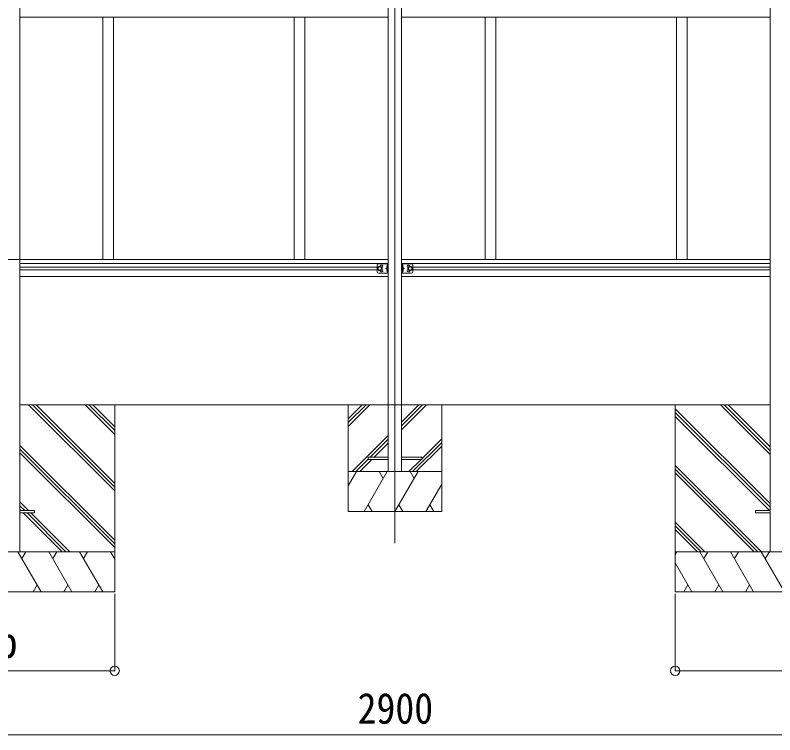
# Model space of a CAD drawing. Units: millimetres at full size, sheet at 1:35; details may follow other scales. Extents: x -9783 to 9892, y -6828 to 6752.
# Drawn here: x 2582 to 5427, y -2233 to 464 of the extents above; entities that cross this region are included whole.
import ezdxf
from ezdxf.enums import TextEntityAlignment as Align

# ---------------------------------------------------------------- set-up
doc = ezdxf.new("R2010")
doc.units = ezdxf.units.MM
doc.header["$LTSCALE"] = 35
doc.header["$PDMODE"] = 32
doc.header["$PDSIZE"] = 35
for name, color, linetype, lineweight in [('0-0_0', 7, 'Continuous', 9), ('0-1_本体', 4, 'Continuous', 9), ('0-2_部品', 7, 'Continuous', 9), ('0-A_寸法', 6, 'Continuous', 9), ('1-0_FRAME', 7, 'Continuous', 9), ('1-1_GLASS', 4, 'Continuous', 9), ('1-2_GLASS_SEAL', 7, 'Continuous', 9), ('1-4_DIM2', 7, 'Continuous', 9), ('1-8', 2, 'Continuous', 9)]:
    doc.layers.add(name, color=color, linetype=linetype, lineweight=lineweight)
doc.styles.add('ＭＳ ゴシック', font='')
doc.styles.get('ＭＳ ゴシック').set_extended_font_data('MS Gothic')

msp = doc.modelspace()

# ---------------------------------------------------------------- linework, layer by layer
at = {"layer": '0-0_0'}
for p, q in [((5409.02, -996.92), (2599.42, -996.92)), ((2954.22, -1319.38), (2631.75, -996.92)), ((2954.22, -1305.24), (2645.89, -996.92)), ((2954.22, -1291.1), (2660.04, -996.92)), ((2954.22, -1107.25), (2843.88, -996.92)), ((2954.22, -1093.11), (2858.03, -996.92)), ((2954.22, -1078.97), (2872.17, -996.92)), ((2954.22, -996.92), (2954.22, -1696.92)), ((5054.22, -996.92), (5054.22, -1696.92)), ((5409.02, -1366.4), (5054.22, -1011.6)), ((5409.02, -1182.55), (5223.38, -996.92)), ((5409.02, -1168.41), (5237.53, -996.92)), ((5409.02, -1154.27), (5251.67, -996.92)), ((5409.02, -1380.54), (5054.22, -1025.74)), ((5406.76, -1392.42), (5054.22, -1039.89)), ((2954.22, -1503.23), (2599.42, -1148.43)), ((2954.22, -1517.37), (2599.42, -1162.57)), ((2954.22, -1531.52), (2599.42, -1176.72)), ((5377.41, -1546.92), (5054.22, -1223.73)), ((5363.27, -1546.92), (5054.22, -1237.87)), ((5349.12, -1546.92), (5054.22, -1252.02)), ((2631.27, -1392.42), (2599.42, -1360.56)), ((2617.13, -1392.42), (2599.42, -1374.71)), ((2602.99, -1392.42), (2599.42, -1388.85)), ((2757.49, -1546.92), (2611.99, -1401.42)), ((2771.63, -1546.92), (2626.13, -1401.42)), ((2785.77, -1546.92), (2640.27, -1401.42)), ((5165.27, -1546.92), (5054.22, -1435.86)), ((5151.13, -1546.92), (5054.22, -1450.01)), ((5136.99, -1546.92), (5054.22, -1464.15)), ((2154.22, -1546.92), (2954.22, -1546.92)), ((2678.53, -1696.92), (2591.93, -1546.92)), ((2606.93, -1572.9), (2621.93, -1546.92)), ((2794, -1696.92), (2707.4, -1546.92)), ((2722.4, -1572.9), (2737.4, -1546.92)), ((2909.47, -1696.92), (2822.87, -1546.92)), ((2837.87, -1572.9), (2852.87, -1546.92)), ((2954.22, -1574.42), (2938.34, -1546.92)), ((5054.22, -1546.92), (5854.22, -1546.92)), ((5060.05, -1546.92), (5054.22, -1557.02)), ((5232.12, -1696.92), (5145.52, -1546.92)), ((5175.52, -1546.92), (5160.52, -1572.9)), ((5347.59, -1696.92), (5260.99, -1546.92)), ((5275.99, -1572.9), (5290.99, -1546.92)), ((5463.06, -1696.92), (5376.46, -1546.92)), ((5391.46, -1572.9), (5406.46, -1546.92)), ((5116.65, -1696.92), (5054.22, -1588.78)), ((2663.53, -1670.94), (2648.53, -1696.92)), ((2779, -1670.94), (2764, -1696.92)), ((2894.47, -1670.94), (2879.47, -1696.92)), ((5101.65, -1670.94), (5086.65, -1696.92)), ((5217.12, -1670.94), (5202.12, -1696.92)), ((5332.59, -1670.94), (5317.59, -1696.92)), ((2954.22, -1696.92), (2154.22, -1696.92)), ((5854.22, -1696.92), (5054.22, -1696.92))]:
    msp.add_line(p, q, dxfattribs=at)
at = {"layer": '0-1_本体'}
for p, q in [((2599.42, 1629.46), (2599.42, -1546.92)), ((5409.02, 1629.46), (5409.02, -1546.92))]:
    msp.add_line(p, q, dxfattribs=at)
at = {"layer": '0-2_部品', "color": 4}
for p, q in [((2654.22, -1392.44), (2599.42, -1392.44)), ((2654.22, -1392.44), (2654.22, -1401.44)), ((5354.42, -1392.42), (5354.42, -1401.42)), ((5409.22, -1392.42), (5354.42, -1392.42)), ((2654.22, -1401.44), (2599.42, -1401.44)), ((5409.22, -1401.42), (5354.42, -1401.42))]:
    msp.add_line(p, q, dxfattribs=at)
at = {"layer": '0-A_寸法'}
for p, q in [((2954.22, -1993.31), (2954.22, -1704.34)), ((5054.22, -1993.31), (5054.22, -1704.34)), ((2154.22, -1993.31), (2954.22, -1993.31)), ((5054.22, -1993.31), (5854.22, -1993.31)), ((2554.22, -2233.29), (5454.22, -2233.29))]:
    msp.add_line(p, q, dxfattribs=at)
for p in [(2954.22, -1993.31), (5054.22, -1993.31)]:
    msp.add_point(p, dxfattribs=at)
at = {"layer": '1-0_FRAME'}
for p, q in [((3829.22, -996.92), (3829.22, -1396.92)), ((3829.22, -1049.27), (3881.56, -996.92)), ((3829.22, -1063.41), (3895.71, -996.92)), ((3829.22, -1077.55), (3909.85, -996.92)), ((4029.22, -1089.69), (4121.98, -996.92)), ((4029.22, -1075.54), (4107.84, -996.92)), ((4029.22, -1061.4), (4093.7, -996.92)), ((4179.22, -1396.92), (4179.22, -996.92)), ((3843.69, -1246.92), (3979.22, -1111.4)), ((3911.84, -1192.92), (3979.22, -1125.54)), ((4069.97, -1246.92), (4179.22, -1137.68)), ((4104.22, -1198.53), (4179.22, -1123.53)), ((3925.98, -1192.92), (3979.22, -1139.69)), ((4084.11, -1246.92), (4179.22, -1151.82)), ((3857.84, -1246.92), (3904.22, -1200.54)), ((3871.98, -1246.92), (3917.98, -1200.92)), ((4055.83, -1246.92), (4101.83, -1200.92)), ((3829.22, -1300.04), (3859.88, -1246.92)), ((3829.22, -1246.92), (4179.22, -1246.92)), ((3888.75, -1396.92), (3975.35, -1246.92)), ((3960.35, -1272.91), (3945.35, -1246.92)), ((4004.22, -1396.92), (4090.82, -1246.92)), ((4075.82, -1272.9), (4060.82, -1246.92)), ((4119.69, -1396.92), (4179.22, -1293.82)), ((3903.75, -1370.94), (3918.75, -1396.92)), ((4019.22, -1370.94), (4034.22, -1396.92)), ((4134.69, -1370.94), (4149.69, -1396.92)), ((3829.22, -1396.92), (4179.22, -1396.92))]:
    msp.add_line(p, q, dxfattribs=at)
at = {"layer": '1-1_GLASS'}
for p, q in [((3979.22, 1606.43), (3979.22, -1246.92)), ((4029.22, 1606.43), (4029.22, -1246.92)), ((2910.22, 455.97), (2910.22, -451.53)), ((2950.22, 455.97), (2950.22, -451.53)), ((3626.22, 455.97), (3626.22, -451.53)), ((3666.22, 455.97), (3666.22, -451.53)), ((4342.22, 455.97), (4342.22, -451.53)), ((4382.22, 455.97), (4382.22, -451.53)), ((5058.22, 455.97), (5058.22, -451.53)), ((5098.22, 455.97), (5098.22, -451.53)), ((2495.02, -451.53), (3979.22, -451.53)), ((4029.22, -451.53), (5409.02, -451.53)), ((2599.42, -467.53), (3979.22, -467.53)), ((2599.42, -481.03), (3937.22, -481.03)), ((4029.22, -467.53), (5409.02, -467.53)), ((4071.22, -481.03), (5409.02, -481.03)), ((2599.42, -490.03), (3937.22, -490.03)), ((4071.22, -490.03), (5409.02, -490.03)), ((2599.42, -516.03), (3979.22, -516.03)), ((4029.22, -516.03), (5409.02, -516.03))]:
    msp.add_line(p, q, dxfattribs=at)
at = {"layer": '1-2_GLASS_SEAL'}
for p, q in [((3937.22, -473.03), (3937.22, -498.03)), ((3942.22, -468.03), (3979.22, -468.03)), ((3976.22, -472.53), (3975.41, -472.67)), ((3976.22, -480.53), (3975.41, -480.39)), ((3976.22, -480.53), (3976.72, -480.44)), ((3976.72, -468.03), (3976.72, -503.03)), ((3979.22, -468.03), (3979.22, -503.03)), ((4029.22, -468.03), (4029.22, -503.03)), ((4066.22, -468.03), (4029.22, -468.03)), ((4031.72, -468.03), (4031.72, -503.03)), ((4032.22, -480.53), (4031.72, -480.44)), ((4032.22, -472.53), (4033.02, -472.67)), ((4032.22, -480.53), (4033.02, -480.39)), ((4071.22, -473.03), (4071.22, -498.03)), ((3942.22, -503.03), (3979.22, -503.03)), ((3976.72, -485.53), (3969.72, -485.53)), ((3976.22, -490.53), (3975.41, -490.67)), ((3976.22, -498.53), (3975.41, -498.39)), ((3976.22, -498.53), (3976.72, -498.44)), ((4066.22, -503.03), (4029.22, -503.03)), ((4031.72, -485.53), (4038.72, -485.53)), ((4032.22, -498.53), (4031.72, -498.44)), ((4032.22, -490.53), (4033.02, -490.67)), ((4032.22, -498.53), (4033.02, -498.39))]:
    msp.add_line(p, q, dxfattribs=at)
at = {"layer": '1-2_GLASS_SEAL', "color": 4}
for p, q in [((4029.22, -1192.92), (4104.22, -1192.92)), ((3979.22, -1200.92), (3904.22, -1200.92))]:
    msp.add_line(p, q, dxfattribs=at)
at = {"layer": '1-2_GLASS_SEAL'}
for points in [[(3947.22, -493.04), (3953.72, -489.29), (3953.72, -481.78), (3947.22, -478.03), (3940.72, -481.78), (3940.72, -489.29)], [(4061.22, -493.04), (4054.72, -489.29), (4054.72, -481.78), (4061.22, -478.03), (4067.72, -481.78), (4067.72, -489.29)]]:
    msp.add_lwpolyline(points, close=True, dxfattribs=at)
for points in [[(3976.72, -480.53), (3969.72, -485.53), (3976.72, -490.53)], [(3977.1, -476.53), (3976.47, -475.35), (3974.24, -474.23)], [(3977.1, -476.53), (3976.47, -477.72), (3974.24, -478.83)], [(3976.22, -480.53), (3976.22, -472.53), (3976.72, -472.62), (3976.72, -480.44)], [(4031.33, -476.53), (4031.96, -475.35), (4034.2, -474.23)], [(4031.33, -476.53), (4031.96, -477.72), (4034.2, -478.83)], [(4032.22, -480.53), (4032.22, -472.53), (4031.72, -472.62), (4031.72, -480.44)], [(4031.72, -480.53), (4038.72, -485.53), (4031.72, -490.53)], [(3977.1, -494.53), (3976.47, -493.35), (3974.24, -492.23)], [(3977.1, -494.53), (3976.47, -495.72), (3974.24, -496.83)], [(3976.22, -498.53), (3976.22, -490.53), (3976.72, -490.62), (3976.72, -498.44)], [(4031.33, -494.53), (4031.96, -493.35), (4034.2, -492.23)], [(4031.33, -494.53), (4031.96, -495.72), (4034.2, -496.83)], [(4032.22, -498.53), (4032.22, -490.53), (4031.72, -490.62), (4031.72, -498.44)]]:
    msp.add_lwpolyline(points, dxfattribs=at)
at = {"layer": '1-2_GLASS_SEAL', "color": 4}
for points in [[(3904.22, -1200.92), (3904.22, -1192.92), (3979.22, -1192.92)], [(4104.22, -1192.92), (4104.22, -1200.92), (4029.22, -1200.92)]]:
    msp.add_lwpolyline(points, dxfattribs=at)
at = {"layer": '1-2_GLASS_SEAL'}
for centre, radius in [((3947.22, -485.53), 8.5), ((3947.22, -485.53), 7.5), ((3947.22, -485.53), 6.5), ((4061.22, -485.53), 8.5), ((4061.22, -485.53), 7.5), ((4061.22, -485.53), 6.5)]:
    msp.add_circle(centre, radius, dxfattribs=at)
for centre, radius, start, end in [((3942.22, -473.03), 5, 90, 180), ((3954.22, -477.03), 4.25, 274.76077, 186.29431), ((3980.32, -476.53), 6.5, 147.94412, 212.05588), ((3975.57, -473.56), 0.9, 100, 147.94412), ((3975.57, -479.51), 0.9, 212.05588, 260), ((4032.86, -473.56), 0.9, 32.05588, 80), ((4032.86, -479.51), 0.9, 280, 327.94412), ((4028.12, -476.53), 6.5, 327.94412, 32.05588), ((4054.22, -477.03), 4.25, 353.70569, 265.23923), ((4066.22, -473.03), 5, 0, 90), ((3942.22, -498.03), 5, 180, 270), ((3954.22, -494.03), 4.25, 173.70569, 85.23923), ((3980.32, -494.53), 6.5, 147.94412, 212.05588), ((3975.57, -491.56), 0.9, 100, 147.94412), ((3975.57, -497.51), 0.9, 212.05588, 260), ((4032.86, -491.56), 0.9, 32.05588, 80), ((4032.86, -497.51), 0.9, 280, 327.94412), ((4028.12, -494.53), 6.5, 327.94412, 32.05588), ((4054.22, -494.03), 4.25, 94.76077, 6.29431), ((4066.22, -498.03), 5, 270, 0)]:
    msp.add_arc(centre, radius, start, end, dxfattribs=at)
at = {"layer": '1-4_DIM2', "color": 4}
for p, q in [((2599.42, 455.97), (3979.22, 455.97)), ((4029.22, 455.97), (5409.02, 455.97))]:
    msp.add_line(p, q, dxfattribs=at)
at = {"layer": '1-8'}
msp.add_line((4004.22, 1622.21), (4004.22, -1514.53), dxfattribs=at)

# ---------------------------------------------------------------- texts
at = {"layer": '0-A_寸法', "color": 7, "style": 'ＭＳ ゴシック', "width": 0.9}
for s, p in [('b', (2519.22, -1978.81)), ('2900', (3864.22, -2226.29))]:
    msp.add_text(s, height=115.5, dxfattribs=at).set_placement(p, align=Align.BOTTOM_LEFT)

doc.saveas('drawing.dxf')
